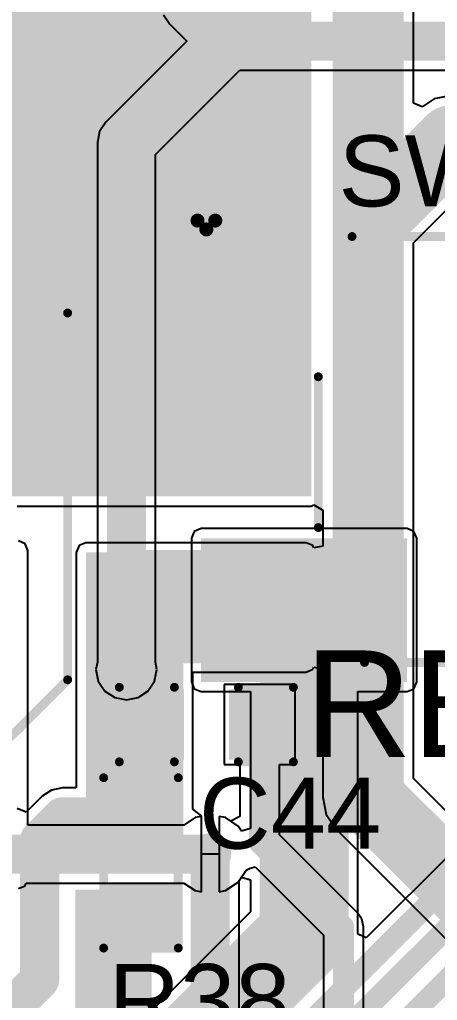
# Model space of a CAD drawing. Header units: millimetres. Extents: x -0.25 to 4.68, y -0.29 to 2.93.
# Drawn here: x 3.622 to 3.857, y 1.878 to 2.43 of the extents above; entities that cross this region are included whole.
import ezdxf

# ---------------------------------------------------------------- set-up
doc = ezdxf.new("R2010")
doc.units = ezdxf.units.MM
doc.header["$MEASUREMENT"] = 0
for name, color, linetype in [('BottomLayer', 5, 'Continuous'), ('BottomSolder', 6, 'Continuous'), ('TopLayer', 1, 'Continuous'), ('TopOverlay', 2, 'Continuous'), ('TopPaste', 8, 'Continuous'), ('TopSolder', 216, 'Continuous'), ('ViaHoleLayer', 16, 'Continuous')]:
    doc.layers.add(name, color=color, linetype=linetype)
doc.styles.add('Arial', font='', dxfattribs={"height": 0.2})
doc.styles.get('Arial').set_extended_font_data('Arial')

# ---------------------------------------------------------------- blocks, each defined once
blk = doc.blocks.new('20SVPF120M_36')
at = {"layer": 'TopLayer'}
for points in [[(-0.17913, 0.0315), (-0.04134, 0.0315), (-0.04134, -0.0315), (-0.17913, -0.0315)], [(0.04134, 0.0315), (0.17913, 0.0315), (0.17913, -0.0315), (0.04134, -0.0315)]]:
    blk.add_hatch(color=1, dxfattribs=at).paths.add_polyline_path(points)
at = {"layer": 'TopPaste'}
for points in [[(-0.17913, 0.0315), (-0.04134, 0.0315), (-0.04134, -0.0315), (-0.17913, -0.0315)], [(0.04134, 0.0315), (0.17913, 0.0315), (0.17913, -0.0315), (0.04134, -0.0315)]]:
    blk.add_hatch(color=8, dxfattribs=at).paths.add_polyline_path(points)
at = {"layer": 'TopSolder'}
for points in [[(-0.18313, 0.0355), (-0.03734, 0.0355), (-0.03734, -0.0355), (-0.18313, -0.0355)], [(0.03734, 0.0355), (0.18313, 0.0355), (0.18313, -0.0355), (0.03734, -0.0355)]]:
    blk.add_hatch(color=216, dxfattribs=at).paths.add_polyline_path(points)
at = {"layer": 'TopOverlay', "const_width": 0.005}
for points in [[(-0.07677, 0.12992), (-0.12992, 0.07677)], [(-0.07677, 0.12992), (0.12992, 0.12992)], [(0.12992, 0.12992), (0.12992, 0.04528)], [(-0.12992, 0.07677), (-0.12992, 0.04528)], [(-0.153, 0.064), (-0.153, 0.043)], [(-0.162, 0.053), (-0.144, 0.053)], [(-0.12992, -0.04528), (-0.12992, -0.07677)], [(0.12992, -0.04528), (0.12992, -0.12992)], [(-0.12992, -0.07677), (-0.07677, -0.12992)], [(-0.07677, -0.12992), (0.12992, -0.12992)]]:
    blk.add_lwpolyline(points, dxfattribs=at)
at = {"layer": 'TopOverlay', "const_width": 0.0025}
for points in [[(-0.07802, 0.12992, 1), (-0.07552, 0.12992, 1)], [(-0.07802, 0.12992, 1), (-0.07552, 0.12992, 1)], [(0.12867, 0.12992, 1), (0.13117, 0.12992, 1)], [(0.12867, 0.12992, 1), (0.13117, 0.12992, 1)], [(-0.13117, 0.07677, 1), (-0.12867, 0.07677, 1)], [(-0.13117, 0.07677, 1), (-0.12867, 0.07677, 1)], [(-0.15425, 0.064, 1), (-0.15175, 0.064, 1)], [(-0.16325, 0.053, 1), (-0.16075, 0.053, 1)], [(-0.14525, 0.053, 1), (-0.14275, 0.053, 1)], [(-0.15425, 0.043, 1), (-0.15175, 0.043, 1)], [(-0.13117, 0.04528, 1), (-0.12867, 0.04528, 1)], [(0.12867, 0.04528, 1), (0.13117, 0.04528, 1)], [(-0.13117, -0.04528, 1), (-0.12867, -0.04528, 1)], [(0.12867, -0.04528, 1), (0.13117, -0.04528, 1)], [(-0.13117, -0.07677, 1), (-0.12867, -0.07677, 1)], [(-0.13117, -0.07677, 1), (-0.12867, -0.07677, 1)], [(-0.07802, -0.12992, 1), (-0.07552, -0.12992, 1)], [(-0.07802, -0.12992, 1), (-0.07552, -0.12992, 1)], [(0.12867, -0.12992, 1), (0.13117, -0.12992, 1)], [(0.12867, -0.12992, 1), (0.13117, -0.12992, 1)]]:
    blk.add_lwpolyline(points, format="xyb", close=True, dxfattribs=at)
blk = doc.blocks.new('TL3301NF160QG_54')
at = {"layer": 'TopLayer'}
for points in [[(-0.1374, 0.06063), (-0.22087, 0.06063), (-0.22087, 0.11654), (-0.1374, 0.11654)], [(0.22087, 0.06063), (0.1374, 0.06063), (0.1374, 0.11654), (0.22087, 0.11654)], [(-0.1374, -0.11654), (-0.22087, -0.11654), (-0.22087, -0.06063), (-0.1374, -0.06063)], [(0.22087, -0.11654), (0.1374, -0.11654), (0.1374, -0.06063), (0.22087, -0.06063)]]:
    blk.add_hatch(color=1, dxfattribs=at).paths.add_polyline_path(points)
at = {"layer": 'TopPaste'}
for points in [[(-0.1374, 0.06063), (-0.22087, 0.06063), (-0.22087, 0.11654), (-0.1374, 0.11654)], [(0.22087, 0.06063), (0.1374, 0.06063), (0.1374, 0.11654), (0.22087, 0.11654)], [(-0.1374, -0.11654), (-0.22087, -0.11654), (-0.22087, -0.06063), (-0.1374, -0.06063)], [(0.22087, -0.11654), (0.1374, -0.11654), (0.1374, -0.06063), (0.22087, -0.06063)]]:
    blk.add_hatch(color=8, dxfattribs=at).paths.add_polyline_path(points)
at = {"layer": 'TopSolder'}
for points in [[(-0.1334, 0.05663), (-0.22487, 0.05663), (-0.22487, 0.12054), (-0.1334, 0.12054)], [(0.22487, 0.05663), (0.1334, 0.05663), (0.1334, 0.12054), (0.22487, 0.12054)], [(-0.1334, -0.12054), (-0.22487, -0.12054), (-0.22487, -0.05663), (-0.1334, -0.05663)], [(0.22487, -0.12054), (0.1334, -0.12054), (0.1334, -0.05663), (0.22487, -0.05663)]]:
    blk.add_hatch(color=216, dxfattribs=at).paths.add_polyline_path(points)
at = {"layer": 'TopOverlay'}
for points, const_width in [([(-0.188, 0.129), (-0.183, 0.124)], 0.00787), ([(-0.188, 0.129), (-0.178, 0.129)], 0.00787), ([(-0.183, 0.124), (-0.178, 0.129)], 0.00787), ([(-0.101, 0.12), (0.094, 0.12)], 0.005), ([(0.12, -0.041), (0.12, 0.044)], 0.005), ([(-0.12, -0.044), (-0.12, 0.041)], 0.005), ([(-0.094, -0.12), (0.101, -0.12)], 0.005)]:
    blk.add_lwpolyline(points, dxfattribs=dict(at, const_width=const_width))
for points, const_width in [([(-0.18997, 0.129, 1), (-0.18603, 0.129, 1)], 0.00394), ([(-0.18997, 0.129, 1), (-0.18603, 0.129, 1)], 0.00394), ([(-0.17997, 0.129, 1), (-0.17603, 0.129, 1)], 0.00394), ([(-0.17997, 0.129, 1), (-0.17603, 0.129, 1)], 0.00394), ([(-0.18497, 0.124, 1), (-0.18103, 0.124, 1)], 0.00394), ([(-0.18497, 0.124, 1), (-0.18103, 0.124, 1)], 0.00394), ([(-0.10225, 0.12, 1), (-0.09975, 0.12, 1)], 0.0025), ([(0.09275, 0.12, 1), (0.09525, 0.12, 1)], 0.0025), ([(0.11875, 0.044, 1), (0.12125, 0.044, 1)], 0.0025), ([(-0.12125, 0.041, 1), (-0.11875, 0.041, 1)], 0.0025), ([(0.11875, -0.041, 1), (0.12125, -0.041, 1)], 0.0025), ([(-0.12125, -0.044, 1), (-0.11875, -0.044, 1)], 0.0025), ([(-0.09525, -0.12, 1), (-0.09275, -0.12, 1)], 0.0025), ([(0.09975, -0.12, 1), (0.10225, -0.12, 1)], 0.0025)]:
    blk.add_lwpolyline(points, format="xyb", close=True, dxfattribs=dict(at, const_width=const_width))
blk = doc.blocks.new('R___0603_67')
at = {"layer": 'TopLayer'}
for points in [[(-0.015, 0.0175), (-0.015, -0.0175), (-0.045, -0.0175), (-0.045, 0.0175)], [(0.045, 0.0175), (0.045, -0.0175), (0.015, -0.0175), (0.015, 0.0175)]]:
    blk.add_hatch(color=1, dxfattribs=at).paths.add_polyline_path(points)
at = {"layer": 'TopPaste'}
for points in [[(-0.015, 0.0175), (-0.015, -0.0175), (-0.045, -0.0175), (-0.045, 0.0175)], [(0.045, 0.0175), (0.045, -0.0175), (0.015, -0.0175), (0.015, 0.0175)]]:
    blk.add_hatch(color=8, dxfattribs=at).paths.add_polyline_path(points)
at = {"layer": 'TopSolder'}
for points in [[(-0.011, 0.0215), (-0.011, -0.0215), (-0.049, -0.0215), (-0.049, 0.0215)], [(0.049, 0.0215), (0.049, -0.0215), (0.011, -0.0215), (0.011, 0.0215)]]:
    blk.add_hatch(color=216, dxfattribs=at).paths.add_polyline_path(points)
at = {"layer": 'TopOverlay', "const_width": 0.005}
for points in [[(-0.048, -0.021), (-0.048, 0.021)], [(0.048, 0.021), (-0.048, 0.021)], [(0.048, -0.021), (0.048, 0.021)], [(0.048, -0.021), (-0.048, -0.021)]]:
    blk.add_lwpolyline(points, dxfattribs=at)
at = {"layer": 'TopOverlay', "const_width": 0.0025}
for points in [[(-0.04925, 0.021, 1), (-0.04675, 0.021, 1)], [(-0.04925, 0.021, 1), (-0.04675, 0.021, 1)], [(0.04675, 0.021, 1), (0.04925, 0.021, 1)], [(0.04675, 0.021, 1), (0.04925, 0.021, 1)], [(-0.04925, -0.021, 1), (-0.04675, -0.021, 1)], [(-0.04925, -0.021, 1), (-0.04675, -0.021, 1)], [(0.04675, -0.021, 1), (0.04925, -0.021, 1)], [(0.04675, -0.021, 1), (0.04925, -0.021, 1)]]:
    blk.add_lwpolyline(points, format="xyb", close=True, dxfattribs=at)
blk = doc.blocks.new('C___0603_174')
at = {"layer": 'TopLayer'}
for points in [[(-0.015, 0.0175), (-0.015, -0.0175), (-0.045, -0.0175), (-0.045, 0.0175)], [(0.045, 0.0175), (0.045, -0.0175), (0.015, -0.0175), (0.015, 0.0175)]]:
    blk.add_hatch(color=1, dxfattribs=at).paths.add_polyline_path(points)
at = {"layer": 'TopPaste'}
for points in [[(-0.015, 0.0175), (-0.015, -0.0175), (-0.045, -0.0175), (-0.045, 0.0175)], [(0.045, 0.0175), (0.045, -0.0175), (0.015, -0.0175), (0.015, 0.0175)]]:
    blk.add_hatch(color=8, dxfattribs=at).paths.add_polyline_path(points)
at = {"layer": 'TopSolder'}
for points in [[(-0.01264, 0.01986), (-0.01264, -0.01986), (-0.04736, -0.01986), (-0.04736, 0.01986)], [(0.04736, 0.01986), (0.04736, -0.01986), (0.01264, -0.01986), (0.01264, 0.01986)]]:
    blk.add_hatch(color=216, dxfattribs=at).paths.add_polyline_path(points)
at = {"layer": 'TopOverlay', "const_width": 0.005}
for points in [[(-0.049, 0.021), (-0.049, -0.021)], [(-0.018, 0.021), (-0.049, 0.021)], [(0.049, 0.021), (0.018, 0.021)], [(0.049, 0.021), (0.049, -0.021)], [(-0.018, -0.021), (-0.049, -0.021)], [(0.049, -0.021), (0.018, -0.021)]]:
    blk.add_lwpolyline(points, dxfattribs=at)
at = {"layer": 'TopOverlay', "const_width": 0.0025}
for points in [[(-0.05025, 0.021, 1), (-0.04775, 0.021, 1)], [(-0.05025, 0.021, 1), (-0.04775, 0.021, 1)], [(-0.01925, 0.021, 1), (-0.01675, 0.021, 1)], [(0.01675, 0.021, 1), (0.01925, 0.021, 1)], [(0.04775, 0.021, 1), (0.05025, 0.021, 1)], [(0.04775, 0.021, 1), (0.05025, 0.021, 1)], [(-0.05025, -0.021, 1), (-0.04775, -0.021, 1)], [(-0.05025, -0.021, 1), (-0.04775, -0.021, 1)], [(-0.01925, -0.021, 1), (-0.01675, -0.021, 1)], [(0.01675, -0.021, 1), (0.01925, -0.021, 1)], [(0.04775, -0.021, 1), (0.05025, -0.021, 1)], [(0.04775, -0.021, 1), (0.05025, -0.021, 1)]]:
    blk.add_lwpolyline(points, format="xyb", close=True, dxfattribs=at)

msp = doc.modelspace()

# ---------------------------------------------------------------- hatches: boundary and pattern name
at = {"layer": 'BottomLayer'}
msp.add_hatch(color=5, dxfattribs=at).paths.add_polyline_path([(3.72382, 2.05695), (3.83982, 2.05695), (3.83982, 2.13795), (3.72382, 2.13795)])
h = msp.add_hatch(color=5, dxfattribs=at)
edge = h.paths.add_edge_path()
edge.add_arc((3.81782, 2.10795), 0.01181, 0, 360)
h = msp.add_hatch(color=5, dxfattribs=at)
edge = h.paths.add_edge_path()
edge.add_arc((3.81782, 2.07995), 0.01181, 0, 360)
h = msp.add_hatch(color=5, dxfattribs=at)
edge = h.paths.add_edge_path()
edge.add_arc((3.68182, 2.06395), 0.01181, 0, 360)
h = msp.add_hatch(color=5, dxfattribs=at)
edge = h.paths.add_edge_path()
edge.add_arc((3.729, 1.95995), 0.01181, 0, 360)
at = {"layer": 'BottomSolder'}
h = msp.add_hatch(color=6, dxfattribs=at)
edge = h.paths.add_edge_path()
edge.add_arc((3.81782, 2.10795), 0.00591, 0, 360)
h = msp.add_hatch(color=6, dxfattribs=at)
edge = h.paths.add_edge_path()
edge.add_arc((3.81782, 2.07995), 0.00591, 0, 360)
h = msp.add_hatch(color=6, dxfattribs=at)
edge = h.paths.add_edge_path()
edge.add_arc((3.68182, 2.06395), 0.00591, 0, 360)
h = msp.add_hatch(color=6, dxfattribs=at)
edge = h.paths.add_edge_path()
edge.add_arc((3.729, 1.95995), 0.00591, 0, 360)
at = {"layer": 'TopLayer'}
for points in [[(3.45482, 2.16152), (3.78582, 2.16152), (3.78582, 2.53495), (3.45482, 2.53495)], [(3.659, 2.06795), (3.783, 2.06795), (3.783, 2.12995), (3.659, 2.12995)], [(3.659, 1.97), (3.71382, 1.97), (3.71382, 2.09795), (3.659, 2.09795)], [(3.653, 1.75895), (3.696, 1.75895), (3.696, 1.94), (3.653, 1.94)]]:
    msp.add_hatch(color=1, dxfattribs=at).paths.add_polyline_path(points)
h = msp.add_hatch(color=1, dxfattribs=at)
edge = h.paths.add_edge_path()
edge.add_arc((3.81782, 2.10795), 0.01181, 0, 360)
h = msp.add_hatch(color=1, dxfattribs=at)
edge = h.paths.add_edge_path()
edge.add_arc((3.81782, 2.07995), 0.01181, 0, 360)
h = msp.add_hatch(color=1, dxfattribs=at)
edge = h.paths.add_edge_path()
edge.add_arc((3.68182, 2.06395), 0.01181, 0, 360)
h = msp.add_hatch(color=1, dxfattribs=at)
edge = h.paths.add_edge_path()
edge.add_arc((3.729, 1.95995), 0.01181, 0, 360)
at = {"layer": 'TopSolder'}
h = msp.add_hatch(color=216, dxfattribs=at)
edge = h.paths.add_edge_path()
edge.add_arc((3.81782, 2.10795), 0.00591, 0, 360)
h = msp.add_hatch(color=216, dxfattribs=at)
edge = h.paths.add_edge_path()
edge.add_arc((3.81782, 2.07995), 0.00591, 0, 360)
h = msp.add_hatch(color=216, dxfattribs=at)
edge = h.paths.add_edge_path()
edge.add_arc((3.68182, 2.06395), 0.00591, 0, 360)
h = msp.add_hatch(color=216, dxfattribs=at)
edge = h.paths.add_edge_path()
edge.add_arc((3.729, 1.95995), 0.00591, 0, 360)
at = {"layer": 'ViaHoleLayer'}
h = msp.add_hatch(color=16, dxfattribs=at)
edge = h.paths.add_edge_path()
edge.add_arc((3.81782, 2.10795), 0.00591, 0, 360)
h = msp.add_hatch(color=16, dxfattribs=at)
edge = h.paths.add_edge_path()
edge.add_arc((3.81782, 2.07995), 0.00591, 0, 360)
h = msp.add_hatch(color=16, dxfattribs=at)
edge = h.paths.add_edge_path()
edge.add_arc((3.68182, 2.06395), 0.00591, 0, 360)
h = msp.add_hatch(color=16, dxfattribs=at)
edge = h.paths.add_edge_path()
edge.add_arc((3.729, 1.95995), 0.00591, 0, 360)

# ---------------------------------------------------------------- linework, layer by layer
at = {"layer": 'BottomLayer'}
for p, q in [((3.70275, 2.43292), (3.70629, 2.42763)), ((3.70629, 2.42763), (3.71586, 2.41806)), ((3.71586, 2.41806), (3.67029, 2.37248)), ((3.69814, 2.35419), (3.74569, 2.40174)), ((3.74569, 2.40174), (4.37796, 2.40174)), ((3.67029, 2.37248), (3.66675, 2.36719)), ((3.66675, 2.36719), (3.66551, 2.36095)), ((3.66551, 2.36095), (3.66551, 2.06811)), ((3.69814, 2.06811), (3.69814, 2.35419)), ((3.72, 2.14178), (3.71841, 2.13795)), ((3.72382, 2.14336), (3.72, 2.14178)), ((3.83982, 2.14336), (3.72382, 2.14336)), ((3.84365, 2.14178), (3.83982, 2.14336)), ((3.84523, 2.13795), (3.84365, 2.14178)), ((3.62483, 2.13483), (3.621, 2.13641)), ((3.62641, 2.131), (3.62483, 2.13483)), ((3.71841, 2.13795), (3.71841, 2.05695)), ((3.84523, 2.05695), (3.84523, 2.13795)), ((3.62641, 1.97626), (3.62641, 2.131)), ((3.66551, 2.06811), (3.66468, 2.06395)), ((3.69896, 2.06395), (3.69814, 2.06811)), ((3.66468, 2.06395), (3.66599, 2.05739)), ((3.69766, 2.05739), (3.69896, 2.06395)), ((3.66599, 2.05739), (3.6697, 2.05183)), ((3.69394, 2.05183), (3.69766, 2.05739)), ((3.71841, 2.05695), (3.72, 2.05312)), ((3.84365, 2.05312), (3.84523, 2.05695)), ((3.6697, 2.05183), (3.67526, 2.04811)), ((3.68838, 2.04811), (3.69394, 2.05183)), ((3.72, 2.05312), (3.72382, 2.05154)), ((3.72382, 2.05154), (3.75156, 2.05154)), ((3.75156, 2.05154), (3.75156, 1.97444)), ((3.81208, 1.91506), (3.81208, 2.05154)), ((3.81208, 2.05154), (3.83982, 2.05154)), ((3.83982, 2.05154), (3.84365, 2.05312)), ((3.67526, 2.04811), (3.68182, 2.04681)), ((3.68182, 2.04681), (3.68838, 2.04811)), ((3.72049, 1.98049), (3.71416, 1.97626)), ((3.724, 1.98119), (3.72049, 1.98049)), ((3.724, 1.95995), (3.724, 1.98119)), ((3.73751, 1.98049), (3.734, 1.98119)), ((3.734, 1.98119), (3.734, 1.95995)), ((3.74472, 1.97567), (3.73751, 1.98049)), ((3.71416, 1.97626), (3.62641, 1.97626)), ((3.74656, 1.97292), (3.74472, 1.97567)), ((3.75156, 1.97444), (3.74656, 1.97292)), ((3.724, 1.9387), (3.724, 1.95995)), ((3.734, 1.95995), (3.734, 1.9387)), ((3.86561, 1.96151), (3.81685, 1.91276)), ((3.74472, 1.94422), (3.74656, 1.94698)), ((3.74656, 1.94698), (3.75156, 1.94546)), ((3.75156, 1.94546), (3.75156, 1.92736)), ((3.621, 1.94054), (3.62483, 1.94212)), ((3.62483, 1.94212), (3.62545, 1.94364)), ((3.62545, 1.94364), (3.71416, 1.94364)), ((3.71416, 1.94364), (3.72049, 1.9394)), ((3.73751, 1.9394), (3.74472, 1.94422)), ((3.72049, 1.9394), (3.724, 1.9387)), ((3.734, 1.9387), (3.73751, 1.9394)), ((3.75156, 1.92736), (3.67662, 1.85241)), ((3.81257, 1.91461), (3.81208, 1.91506)), ((3.81685, 1.91276), (3.81257, 1.91461))]:
    msp.add_line(p, q, dxfattribs=at)
for points, const_width in [([(3.71782, 2.43917), (3.71782, 2.63995)], 0.022), ([(3.71782, 2.43917), (3.73893, 2.41806)], 0.022), ([(3.68182, 2.36095), (3.73893, 2.41806)], 0.022), ([(3.73893, 2.41806), (4.38471, 2.41806)], 0.022), ([(3.68182, 2.064), (3.68182, 2.36095)], 0.022), ([(3.75282, 1.80882), (4.17495, 2.23095)], 0.012), ([(3.78182, 1.91482), (3.78182, 2.07695)], 0.05), ([(3.78182, 2.07695), (3.78482, 2.07995)], 0.04), ([(3.78482, 2.07995), (3.81782, 2.07995)], 0.04), ([(3.77882, 1.80582), (3.972, 1.999)], 0.012), ([(3.58682, 1.95995), (3.729, 1.95995)], 0.022), ([(3.72782, 1.80786), (3.87682, 1.95686)], 0.012), ([(3.6585, 1.7915), (3.78182, 1.91482)], 0.05)]:
    msp.add_lwpolyline(points, dxfattribs=dict(at, const_width=const_width))
for points, const_width in [([(3.71232, 2.43917, 1), (3.72332, 2.43917, 1)], 0.011), ([(3.71232, 2.43917, 1), (3.72332, 2.43917, 1)], 0.011), ([(3.73343, 2.41806, 1), (3.74443, 2.41806, 1)], 0.011), ([(3.73343, 2.41806, 1), (3.74443, 2.41806, 1)], 0.011), ([(3.73343, 2.41806, 1), (3.74443, 2.41806, 1)], 0.011), ([(3.67632, 2.36095, 1), (3.68732, 2.36095, 1)], 0.011), ([(3.67632, 2.36095, 1), (3.68732, 2.36095, 1)], 0.011), ([(3.76932, 2.07695, 1), (3.79432, 2.07695, 1)], 0.025), ([(3.77182, 2.07695, 1), (3.79182, 2.07695, 1)], 0.02), ([(3.77482, 2.07995, 1), (3.79482, 2.07995, 1)], 0.02), ([(3.77482, 2.07995, 1), (3.79482, 2.07995, 1)], 0.02), ([(3.80782, 2.07995, 1), (3.82782, 2.07995, 1)], 0.02), ([(3.67632, 2.064, 1), (3.68732, 2.064, 1)], 0.011), ([(3.7235, 1.95995, 1), (3.7345, 1.95995, 1)], 0.011), ([(3.76932, 1.91482, 1), (3.79432, 1.91482, 1)], 0.025), ([(3.76932, 1.91482, 1), (3.79432, 1.91482, 1)], 0.025)]:
    msp.add_lwpolyline(points, format="xyb", close=True, dxfattribs=dict(at, const_width=const_width))
at = {"layer": 'TopLayer'}
for p, q in [((3.84331, 2.38307), (3.84331, 2.60259)), ((3.84831, 2.38098), (3.84331, 2.38307)), ((3.85507, 2.3855), (3.84831, 2.38098)), ((3.86482, 2.38744), (3.85507, 2.3855)), ((3.84331, 2.30439), (3.87538, 2.33646)), ((3.84331, 2.10795), (3.84331, 2.30439)), ((3.62041, 2.15611), (3.78582, 2.15611)), ((3.78582, 2.15611), (3.78733, 2.15674)), ((3.78733, 2.15674), (3.79233, 2.15385)), ((3.79233, 2.15385), (3.79233, 2.13355)), ((3.65517, 2.13378), (3.65359, 2.12995)), ((3.659, 2.13536), (3.65517, 2.13378)), ((3.783, 2.13536), (3.659, 2.13536)), ((3.78683, 2.13378), (3.783, 2.13536)), ((3.78733, 2.13255), (3.78683, 2.13378)), ((3.79233, 2.13355), (3.78733, 2.13255)), ((3.65359, 2.12995), (3.65359, 2.09795)), ((3.84331, 2.07995), (3.84331, 2.10795)), ((3.65359, 2.09795), (3.65359, 2.06795)), ((3.84331, 2.00251), (3.84331, 2.07995)), ((3.65359, 2.06795), (3.65359, 1.99731)), ((3.71923, 1.98521), (3.71923, 2.06254)), ((3.71923, 2.06254), (3.783, 2.06254)), ((3.783, 2.06254), (3.78683, 2.06412)), ((3.78683, 2.06412), (3.78733, 2.06534)), ((3.78733, 2.06534), (3.79233, 2.06435)), ((3.79233, 2.06435), (3.79233, 1.99195)), ((3.77682, 2.05545), (3.73682, 2.05545)), ((3.73682, 2.05545), (3.73682, 2.01045)), ((3.77682, 2.01045), (3.77682, 2.05545)), ((3.73682, 2.01045), (3.74561, 2.01045)), ((3.74561, 2.01045), (3.74561, 1.9811)), ((3.76804, 1.97082), (3.76804, 2.01045)), ((3.76804, 2.01045), (3.77682, 2.01045)), ((3.92438, 1.92144), (3.84331, 2.00251)), ((3.63964, 1.99607), (3.63435, 1.99254)), ((3.64589, 1.99731), (3.63964, 1.99607)), ((3.65359, 1.99731), (3.64589, 1.99731)), ((3.63435, 1.99254), (3.62541, 1.9836)), ((3.79233, 1.99195), (3.79427, 1.98219)), ((3.62541, 1.9836), (3.62041, 1.98567)), ((3.724, 1.98143), (3.71923, 1.98521)), ((3.724, 1.95995), (3.724, 1.98143)), ((3.73751, 1.98049), (3.734, 1.98119)), ((3.734, 1.98119), (3.734, 1.95995)), ((3.74061, 1.97842), (3.73751, 1.98049)), ((3.74561, 1.9811), (3.74061, 1.97842)), ((3.79427, 1.98219), (3.7998, 1.97392)), ((3.7998, 1.97392), (3.8958, 1.87792)), ((3.81193, 1.92693), (3.76804, 1.97082)), ((3.734, 1.95995), (3.724, 1.95995)), ((3.74918, 1.95089), (3.75141, 1.952)), ((3.75141, 1.952), (3.75427, 1.95287)), ((3.75427, 1.95287), (3.79278, 1.91435)), ((3.74531, 1.9451), (3.74918, 1.95089)), ((3.74531, 1.8475), (3.74531, 1.9451)), ((3.81436, 1.92329), (3.81193, 1.92693)), ((3.81193, 1.92693), (3.81193, 1.92693)), ((3.81522, 1.919), (3.81436, 1.92329)), ((3.81522, 1.79772), (3.81522, 1.919)), ((3.79278, 1.91435), (3.79278, 1.79772))]:
    msp.add_line(p, q, dxfattribs=at)
for points, const_width in [([(3.81782, 2.31495), (3.81782, 2.63995)], 0.04), ([(3.81782, 2.31495), (3.86482, 2.36195)], 0.04), ([(3.86482, 2.36195), (4.00195, 2.36195)], 0.04), ([(3.81782, 2.10795), (3.81782, 2.31495)], 0.04), ([(3.81782, 2.07995), (3.81782, 2.10795)], 0.04), ([(3.81782, 1.99195), (3.81782, 2.07995)], 0.04), ([(3.68182, 1.99282), (3.68182, 2.03295)], 0.022), ([(3.75682, 1.96618), (3.75682, 2.03295)], 0.012), ([(3.81782, 1.99195), (3.91382, 1.89595)], 0.04), ([(3.67, 1.981), (3.68182, 1.99282)], 0.022), ([(3.633, 1.96811), (3.64589, 1.981)], 0.022), ([(3.64589, 1.981), (3.67, 1.981)], 0.022), ([(3.633, 1.88913), (3.633, 1.96811)], 0.022), ([(3.729, 1.823), (3.729, 1.9592)], 0.022), ([(3.75682, 1.96618), (3.804, 1.919)], 0.012), ([(3.804, 1.785), (3.804, 1.919)], 0.012), ([(3.60887, 1.865), (3.633, 1.88913)], 0.022)]:
    msp.add_lwpolyline(points, dxfattribs=dict(at, const_width=const_width))
for points, const_width in [([(3.85482, 2.36195, 1), (3.87482, 2.36195, 1)], 0.02), ([(3.85482, 2.36195, 1), (3.87482, 2.36195, 1)], 0.02), ([(3.80782, 2.31495, 1), (3.82782, 2.31495, 1)], 0.02), ([(3.80782, 2.31495, 1), (3.82782, 2.31495, 1)], 0.02), ([(3.80782, 2.31495, 1), (3.82782, 2.31495, 1)], 0.02), ([(3.80782, 2.10795, 1), (3.82782, 2.10795, 1)], 0.02), ([(3.80782, 2.10795, 1), (3.82782, 2.10795, 1)], 0.02), ([(3.80782, 2.07995, 1), (3.82782, 2.07995, 1)], 0.02), ([(3.80782, 2.07995, 1), (3.82782, 2.07995, 1)], 0.02), ([(3.67632, 2.03295, 1), (3.68732, 2.03295, 1)], 0.011), ([(3.75382, 2.03295, 1), (3.75982, 2.03295, 1)], 0.006), ([(3.80782, 1.99195, 1), (3.82782, 1.99195, 1)], 0.02), ([(3.80782, 1.99195, 1), (3.82782, 1.99195, 1)], 0.02), ([(3.67632, 1.99282, 1), (3.68732, 1.99282, 1)], 0.011), ([(3.67632, 1.99282, 1), (3.68732, 1.99282, 1)], 0.011), ([(3.64039, 1.981, 1), (3.65139, 1.981, 1)], 0.011), ([(3.64039, 1.981, 1), (3.65139, 1.981, 1)], 0.011), ([(3.6645, 1.981, 1), (3.6755, 1.981, 1)], 0.011), ([(3.6645, 1.981, 1), (3.6755, 1.981, 1)], 0.011), ([(3.6275, 1.96811, 1), (3.6385, 1.96811, 1)], 0.011), ([(3.6275, 1.96811, 1), (3.6385, 1.96811, 1)], 0.011), ([(3.7235, 1.9592, 1), (3.7345, 1.9592, 1)], 0.011), ([(3.75382, 1.96618, 1), (3.75982, 1.96618, 1)], 0.006), ([(3.75382, 1.96618, 1), (3.75982, 1.96618, 1)], 0.006), ([(3.801, 1.919, 1), (3.807, 1.919, 1)], 0.006), ([(3.801, 1.919, 1), (3.807, 1.919, 1)], 0.006), ([(3.6275, 1.88913, 1), (3.6385, 1.88913, 1)], 0.011), ([(3.6275, 1.88913, 1), (3.6385, 1.88913, 1)], 0.011)]:
    msp.add_lwpolyline(points, format="xyb", close=True, dxfattribs=dict(at, const_width=const_width))

# ---------------------------------------------------------------- block references
for name, p, rotation in [('20SVPF120M_36', (3.51882, 2.13495), 90), ('C___0603_174', (3.72682, 2.03295), 180), ('R___0603_67', (3.69, 1.955), 270)]:
    msp.add_blockref(name, p, dxfattribs=dict(rotation=rotation))
msp.add_blockref('TL3301NF160QG_54', (3.90982, 2.18795))

# ---------------------------------------------------------------- texts
at = {"layer": 'TopOverlay', "style": 'Arial'}
for s, height, p in [('SW1', 0.04, (3.80117, 2.32496)), ('RESET', 0.06, (3.782, 2.0147)), ('C44', 0.04, (3.72268, 1.96301)), ('R38', 0.04, (3.67168, 1.85801))]:
    msp.add_text(s, height=height, dxfattribs=at).set_placement(p)

doc.saveas('drawing.dxf')
